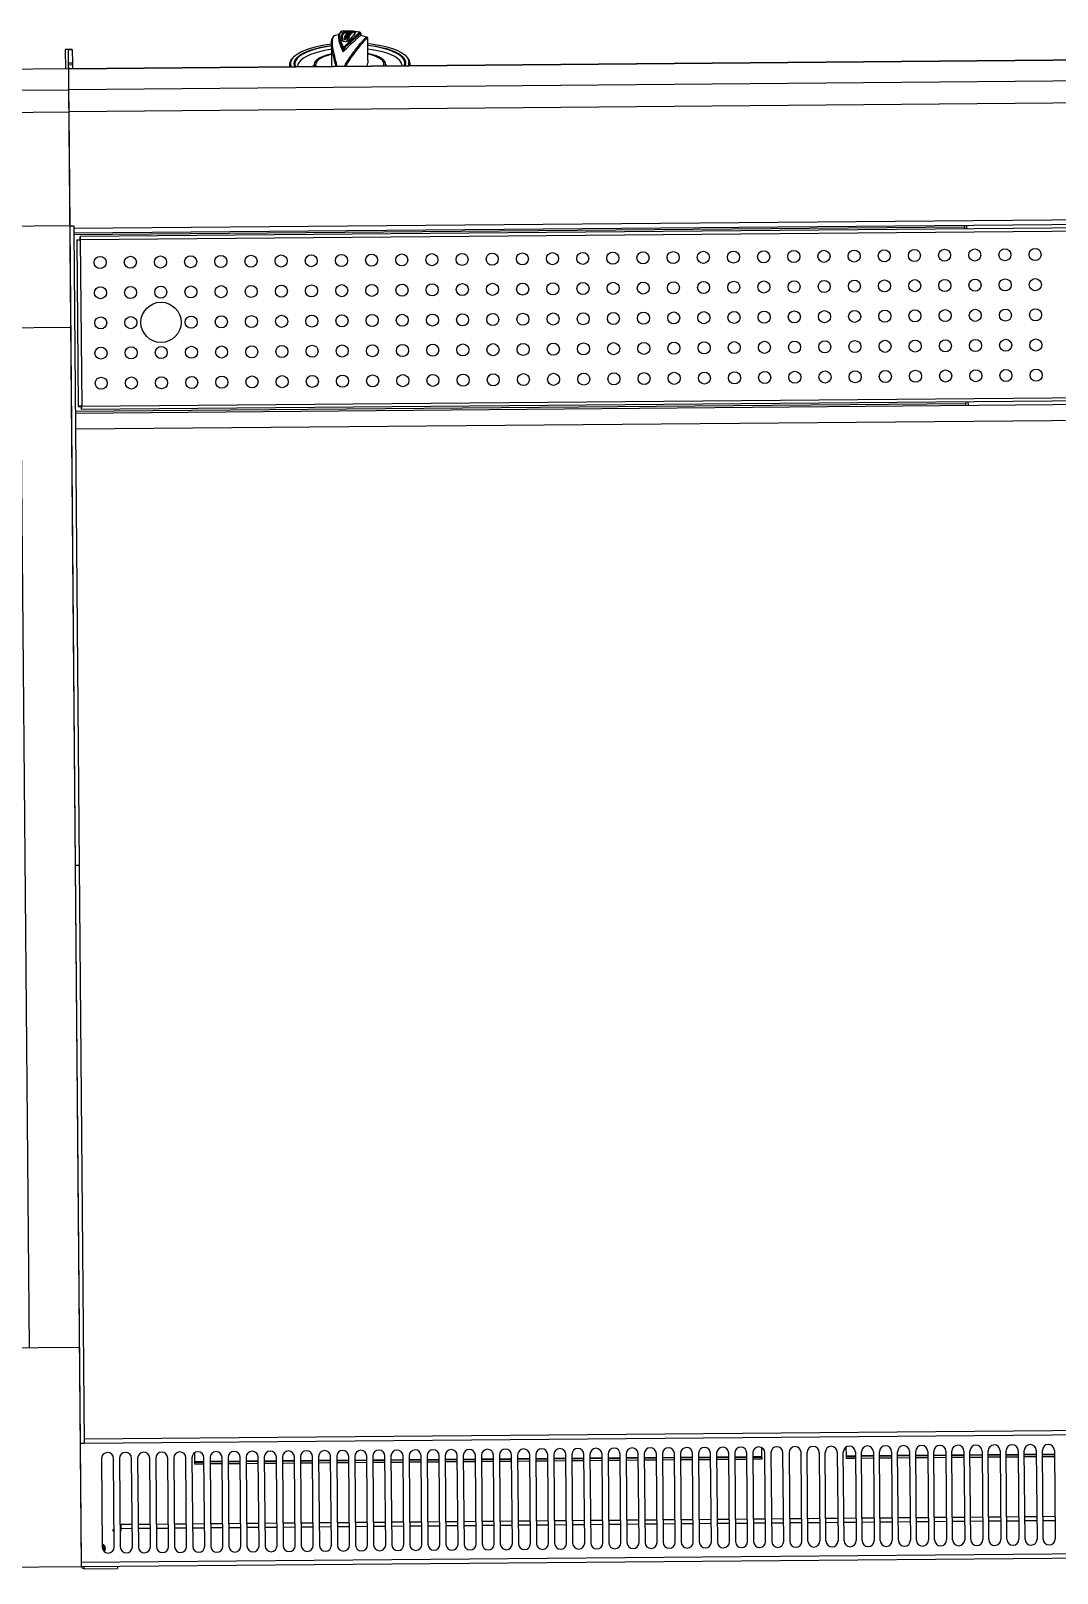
# Model space of a CAD drawing. Extents: x 306 to 2240, y 18 to 779.
# Drawn here: x 684.649 to 685.159, y 330.693 to 331.459 of the extents above; entities that cross this region are included whole.
import ezdxf

# ---------------------------------------------------------------- set-up
doc = ezdxf.new("R2010")
doc.units = 0
doc.header["$MEASUREMENT"] = 0
doc.layers.add('9-LAYOUT', color=8, linetype='Continuous')

# ---------------------------------------------------------------- blocks, each defined once
blk = doc.blocks.new('CHP')
at = {"layer": '9-LAYOUT'}
for p, q in [((0, -1), (720, -1)), ((0, -3.2), (720, -3.2)), ((718.55, -0.1), (702, -0.1)), ((702, -1), (702, -0.1)), ((718.55, -0.1), (718.55, -1)), ((720, -3.2), (720, -1)), ((720, -62.3), (720, -3.2)), ((235.5, -54.75), (235.5, -10.75)), ((241.5, -10.75), (241.5, -54.75)), ((244.5, -54.75), (244.5, -10.75)), ((250.5, -10.75), (250.5, -54.75)), ((253.5, -54.75), (253.5, -10.75)), ((259.5, -10.75), (259.5, -54.75)), ((262.5, -54.75), (262.5, -10.75)), ((268.5, -10.75), (268.5, -54.75)), ((271.5, -54.75), (271.5, -10.75)), ((277.5, -10.75), (277.5, -54.75)), ((280.5, -54.75), (280.5, -10.75)), ((286.5, -10.75), (286.5, -54.75)), ((289.5, -54.75), (289.5, -10.75)), ((295.5, -10.75), (295.5, -54.75)), ((298.5, -54.75), (298.5, -10.75)), ((304.5, -10.75), (304.5, -54.75)), ((307.5, -54.75), (307.5, -10.75)), ((313.5, -10.75), (313.5, -54.75)), ((316.5, -54.75), (316.5, -10.75)), ((322.5, -10.75), (322.5, -54.75)), ((325.5, -54.75), (325.5, -10.75)), ((331.5, -10.75), (331.5, -54.75)), ((334.5, -54.75), (334.5, -10.75)), ((340.5, -10.75), (340.5, -54.75)), ((343.5, -54.75), (343.5, -10.75)), ((349.5, -10.75), (349.5, -54.75)), ((352.5, -54.75), (352.5, -10.75)), ((358.5, -10.75), (358.5, -54.75)), ((361.5, -10.75), (361.5, -54.75)), ((367.5, -54.75), (367.5, -10.75)), ((370.5, -10.75), (370.5, -54.75)), ((376.5, -54.75), (376.5, -10.75)), ((379.5, -10.75), (379.5, -54.75)), ((385.5, -54.75), (385.5, -10.75)), ((388.5, -10.75), (388.5, -54.75)), ((394.5, -54.75), (394.5, -10.75)), ((397.5, -10.75), (397.5, -54.75)), ((403.5, -54.75), (403.5, -10.75)), ((406.5, -10.75), (406.5, -54.75)), ((412.5, -54.75), (412.5, -10.75)), ((415.5, -10.75), (415.5, -54.75)), ((421.5, -54.75), (421.5, -10.75)), ((424.5, -10.75), (424.5, -54.75)), ((430.5, -54.75), (430.5, -10.75)), ((433.5, -10.75), (433.5, -54.75)), ((439.5, -54.75), (439.5, -10.75)), ((442.5, -10.75), (442.5, -54.75)), ((448.5, -54.75), (448.5, -10.75)), ((451.5, -10.75), (451.5, -54.75)), ((457.5, -54.75), (457.5, -10.75)), ((460.5, -10.75), (460.5, -54.75)), ((466.5, -54.75), (466.5, -10.75)), ((469.5, -10.75), (469.5, -54.75)), ((475.5, -54.75), (475.5, -10.75)), ((478.5, -10.75), (478.5, -54.75)), ((484.5, -54.75), (484.5, -10.75)), ((487.5, -10.75), (487.5, -54.75)), ((493.5, -54.75), (493.5, -10.75)), ((496.5, -10.75), (496.5, -54.75)), ((502.5, -54.75), (502.5, -10.75)), ((505.5, -10.75), (505.5, -54.75)), ((511.5, -54.75), (511.5, -10.75)), ((514.5, -10.75), (514.5, -54.75)), ((520.5, -54.75), (520.5, -10.75)), ((523.5, -10.75), (523.5, -54.75)), ((529.5, -54.75), (529.5, -10.75)), ((532.5, -10.75), (532.5, -54.75)), ((538.5, -54.75), (538.5, -10.75)), ((541.5, -10.75), (541.5, -54.75)), ((547.5, -54.75), (547.5, -10.75)), ((550.5, -10.75), (550.5, -54.75)), ((556.5, -54.75), (556.5, -10.75)), ((559.5, -10.75), (559.5, -54.75)), ((565.5, -54.75), (565.5, -10.75)), ((568.5, -10.75), (568.5, -54.75)), ((574.5, -54.75), (574.5, -10.75)), ((577.5, -10.75), (577.5, -54.75)), ((583.5, -54.75), (583.5, -10.75)), ((586.5, -10.75), (586.5, -54.75)), ((592.5, -54.75), (592.5, -10.75)), ((595.5, -10.75), (595.5, -54.75)), ((601.5, -54.75), (601.5, -10.75)), ((604.5, -10.75), (604.5, -54.75)), ((610.5, -54.75), (610.5, -10.75)), ((613.5, -10.75), (613.5, -54.75)), ((619.5, -54.75), (619.5, -10.75)), ((622.5, -10.75), (622.5, -54.75)), ((628.5, -54.75), (628.5, -10.75)), ((631.5, -10.75), (631.5, -54.75)), ((637.5, -54.75), (637.5, -10.75)), ((640.5, -10.75), (640.5, -54.75)), ((646.5, -54.75), (646.5, -10.75)), ((649.5, -10.75), (649.5, -54.75)), ((655.5, -54.75), (655.5, -10.75)), ((658.5, -10.75), (658.5, -54.75)), ((664.5, -54.75), (664.5, -10.75)), ((667.5, -10.75), (667.5, -54.75)), ((673.5, -54.75), (673.5, -10.75)), ((676.5, -10.75), (676.5, -54.75)), ((682.5, -54.75), (682.5, -10.75)), ((685.5, -10.75), (685.5, -54.75)), ((691.5, -54.75), (691.5, -10.75)), ((694.5, -10.75), (694.5, -54.75)), ((700.5, -54.75), (700.5, -10.75)), ((703.5, -10.75), (703.5, -54.75)), ((709.5, -54.75), (709.5, -10.75)), ((235.5, -19.8), (241.5, -19.8)), ((241.5, -22), (235.5, -22)), ((244.5, -19.8), (250.5, -19.8)), ((250.5, -22), (244.5, -22)), ((253.5, -19.8), (259.5, -19.8)), ((259.5, -22), (253.5, -22)), ((262.5, -19.8), (268.5, -19.8)), ((268.5, -22), (262.5, -22)), ((271.5, -19.8), (277.5, -19.8)), ((277.5, -22), (271.5, -22)), ((280.5, -19.8), (286.5, -19.8)), ((286.5, -22), (280.5, -22)), ((289.5, -19.8), (295.5, -19.8)), ((295.5, -22), (289.5, -22)), ((298.5, -19.8), (304.5, -19.8)), ((304.5, -22), (298.5, -22)), ((307.5, -19.8), (313.5, -19.8)), ((313.5, -22), (307.5, -22)), ((316.5, -19.8), (322.5, -19.8)), ((322.5, -22), (316.5, -22)), ((325.5, -19.8), (331.5, -19.8)), ((331.5, -22), (325.5, -22)), ((334.5, -19.8), (340.5, -19.8)), ((340.5, -22), (334.5, -22)), ((343.5, -19.8), (349.5, -19.8)), ((349.5, -22), (343.5, -22)), ((352.5, -19.8), (358.5, -19.8)), ((358.5, -22), (352.5, -22)), ((361.5, -19.8), (367.5, -19.8)), ((367.5, -22), (361.5, -22)), ((370.5, -19.8), (376.5, -19.8)), ((376.5, -22), (370.5, -22)), ((379.5, -19.8), (385.5, -19.8)), ((385.5, -22), (379.5, -22)), ((388.5, -19.8), (394.5, -19.8)), ((394.5, -22), (388.5, -22)), ((397.5, -19.8), (403.5, -19.8)), ((403.5, -22), (397.5, -22)), ((406.5, -19.8), (412.5, -19.8)), ((412.5, -22), (406.5, -22)), ((415.5, -19.8), (421.5, -19.8)), ((421.5, -22), (415.5, -22)), ((424.5, -19.8), (430.5, -19.8)), ((430.5, -22), (424.5, -22)), ((433.5, -19.8), (439.5, -19.8)), ((439.5, -22), (433.5, -22)), ((442.5, -19.8), (448.5, -19.8)), ((448.5, -22), (442.5, -22)), ((451.5, -19.8), (457.5, -19.8)), ((457.5, -22), (451.5, -22)), ((460.5, -19.8), (466.5, -19.8)), ((466.5, -22), (460.5, -22)), ((469.5, -19.8), (475.5, -19.8)), ((475.5, -22), (469.5, -22)), ((478.5, -19.8), (484.5, -19.8)), ((484.5, -22), (478.5, -22)), ((487.5, -19.8), (493.5, -19.8)), ((493.5, -22), (487.5, -22)), ((496.5, -19.8), (502.5, -19.8)), ((502.5, -22), (496.5, -22)), ((505.5, -19.8), (511.5, -19.8)), ((511.5, -22), (505.5, -22)), ((514.5, -19.8), (520.5, -19.8)), ((520.5, -22), (514.5, -22)), ((523.5, -19.8), (529.5, -19.8)), ((529.5, -22), (523.5, -22)), ((532.5, -19.8), (538.5, -19.8)), ((538.5, -22), (532.5, -22)), ((541.5, -19.8), (547.5, -19.8)), ((547.5, -22), (541.5, -22)), ((550.5, -19.8), (556.5, -19.8)), ((556.5, -22), (550.5, -22)), ((559.5, -19.8), (565.5, -19.8)), ((565.5, -22), (559.5, -22)), ((568.5, -19.8), (574.5, -19.8)), ((574.5, -22), (568.5, -22)), ((577.5, -19.8), (583.5, -19.8)), ((583.5, -22), (577.5, -22)), ((586.5, -19.8), (592.5, -19.8)), ((592.5, -22), (586.5, -22)), ((595.5, -19.8), (601.5, -19.8)), ((601.5, -22), (595.5, -22)), ((604.5, -19.8), (610.5, -19.8)), ((610.5, -22), (604.5, -22)), ((613.5, -19.8), (619.5, -19.8)), ((619.5, -22), (613.5, -22)), ((622.5, -19.8), (628.5, -19.8)), ((628.5, -22), (622.5, -22)), ((631.5, -19.8), (637.5, -19.8)), ((637.5, -22), (631.5, -22)), ((640.5, -19.8), (646.5, -19.8)), ((646.5, -22), (640.5, -22)), ((649.5, -19.8), (655.5, -19.8)), ((655.5, -22), (649.5, -22)), ((658.5, -19.8), (664.5, -19.8)), ((664.5, -22), (658.5, -22)), ((667.5, -19.8), (673.5, -19.8)), ((673.5, -22), (667.5, -22)), ((676.5, -19.8), (682.5, -19.8)), ((682.5, -22), (676.5, -22)), ((685.5, -19.8), (691.5, -19.8)), ((691.5, -22), (685.5, -22)), ((694.5, -19.8), (700, -19.8)), ((700, -22), (694.5, -22)), ((700.5, -18.8), (700, -18.8)), ((700, -18.8), (700, -19.8)), ((700, -19.05), (700.5, -19.05)), ((700, -19.8), (700, -22)), ((704.08, -18.72), (703.5, -18.72)), ((703.5, -19.35), (704.08, -19.35)), ((704.08, -19.35), (704.08, -18.72)), ((235.5, -51.6), (241.5, -51.6)), ((235.5, -52.6), (241.5, -52.6)), ((235.5, -52.8), (241.5, -52.8)), ((244.5, -51.6), (250.5, -51.6)), ((244.5, -52.6), (250.5, -52.6)), ((244.5, -52.8), (250.5, -52.8)), ((253.5, -51.6), (259.5, -51.6)), ((253.5, -52.6), (259.5, -52.6)), ((253.5, -52.8), (259.5, -52.8)), ((262.5, -51.6), (268.5, -51.6)), ((262.5, -52.6), (268.5, -52.6)), ((262.5, -52.8), (268.5, -52.8)), ((271.5, -51.6), (277.5, -51.6)), ((271.5, -52.6), (277.5, -52.6)), ((271.5, -52.8), (277.5, -52.8)), ((280.5, -51.6), (286.5, -51.6)), ((280.5, -52.6), (286.5, -52.6)), ((280.5, -52.8), (286.5, -52.8)), ((289.5, -51.6), (295.5, -51.6)), ((289.5, -52.6), (295.5, -52.6)), ((289.5, -52.8), (295.5, -52.8)), ((298.5, -51.6), (304.5, -51.6)), ((298.5, -52.6), (304.5, -52.6)), ((298.5, -52.8), (304.5, -52.8)), ((307.5, -51.6), (313.5, -51.6)), ((307.5, -52.6), (313.5, -52.6)), ((307.5, -52.8), (313.5, -52.8)), ((316.5, -51.6), (322.5, -51.6)), ((316.5, -52.6), (322.5, -52.6)), ((316.5, -52.8), (322.5, -52.8)), ((325.5, -51.6), (331.5, -51.6)), ((325.5, -52.6), (331.5, -52.6)), ((325.5, -52.8), (331.5, -52.8)), ((334.5, -51.6), (339, -51.6)), ((339, -52.6), (334.5, -52.6)), ((334.5, -52.8), (339, -52.8)), ((339, -51.6), (339, -52.6)), ((339, -52.6), (339, -52.8)), ((339, -52.8), (339, -57.35)), ((381, -52.6), (381, -51.6)), ((381, -51.6), (385.5, -51.6)), ((385.5, -52.6), (381, -52.6)), ((381, -52.6), (381, -52.8)), ((381, -52.8), (381, -57.35)), ((381, -52.8), (385.5, -52.8)), ((388.5, -51.6), (394.5, -51.6)), ((388.5, -52.6), (394.5, -52.6)), ((388.5, -52.8), (394.5, -52.8)), ((397.5, -51.6), (403.5, -51.6)), ((397.5, -52.6), (403.5, -52.6)), ((397.5, -52.8), (403.5, -52.8)), ((406.5, -51.6), (412.5, -51.6)), ((406.5, -52.6), (412.5, -52.6)), ((406.5, -52.8), (412.5, -52.8)), ((415.5, -51.6), (421.5, -51.6)), ((415.5, -52.6), (421.5, -52.6)), ((415.5, -52.8), (421.5, -52.8)), ((424.5, -51.6), (430.5, -51.6)), ((424.5, -52.6), (430.5, -52.6)), ((424.5, -52.8), (430.5, -52.8)), ((433.5, -51.6), (439.5, -51.6)), ((433.5, -52.6), (439.5, -52.6)), ((433.5, -52.8), (439.5, -52.8)), ((442.5, -51.6), (448.5, -51.6)), ((442.5, -52.6), (448.5, -52.6)), ((442.5, -52.8), (448.5, -52.8)), ((451.5, -51.6), (457.5, -51.6)), ((451.5, -52.6), (457.5, -52.6)), ((451.5, -52.8), (457.5, -52.8)), ((460.5, -51.6), (466.5, -51.6)), ((460.5, -52.6), (466.5, -52.6)), ((460.5, -52.8), (466.5, -52.8)), ((469.5, -51.6), (475.5, -51.6)), ((469.5, -52.6), (475.5, -52.6)), ((469.5, -52.8), (475.5, -52.8)), ((478.5, -51.6), (484.5, -51.6)), ((478.5, -52.6), (484.5, -52.6)), ((478.5, -52.8), (484.5, -52.8)), ((487.5, -51.6), (493.5, -51.6)), ((487.5, -52.6), (493.5, -52.6)), ((487.5, -52.8), (493.5, -52.8)), ((496.5, -51.6), (502.5, -51.6)), ((496.5, -52.6), (502.5, -52.6)), ((496.5, -52.8), (502.5, -52.8)), ((505.5, -51.6), (511.5, -51.6)), ((505.5, -52.6), (511.5, -52.6)), ((505.5, -52.8), (511.5, -52.8)), ((514.5, -51.6), (520.5, -51.6)), ((514.5, -52.6), (520.5, -52.6)), ((514.5, -52.8), (520.5, -52.8)), ((523.5, -51.6), (529.5, -51.6)), ((523.5, -52.6), (529.5, -52.6)), ((523.5, -52.8), (529.5, -52.8)), ((532.5, -51.6), (538.5, -51.6)), ((532.5, -52.6), (538.5, -52.6)), ((532.5, -52.8), (538.5, -52.8)), ((541.5, -51.6), (547.5, -51.6)), ((541.5, -52.6), (547.5, -52.6)), ((541.5, -52.8), (547.5, -52.8)), ((550.5, -51.6), (556.5, -51.6)), ((550.5, -52.6), (556.5, -52.6)), ((550.5, -52.8), (556.5, -52.8)), ((559.5, -51.6), (565.5, -51.6)), ((559.5, -52.6), (565.5, -52.6)), ((559.5, -52.8), (565.5, -52.8)), ((568.5, -51.6), (574.5, -51.6)), ((568.5, -52.6), (574.5, -52.6)), ((568.5, -52.8), (574.5, -52.8)), ((577.5, -51.6), (583.5, -51.6)), ((577.5, -52.6), (583.5, -52.6)), ((577.5, -52.8), (583.5, -52.8)), ((586.5, -51.6), (592.5, -51.6)), ((586.5, -52.6), (592.5, -52.6)), ((586.5, -52.8), (592.5, -52.8)), ((595.5, -51.6), (601.5, -51.6)), ((595.5, -52.6), (601.5, -52.6)), ((595.5, -52.8), (601.5, -52.8)), ((604.5, -51.6), (610.5, -51.6)), ((604.5, -52.6), (610.5, -52.6)), ((604.5, -52.8), (610.5, -52.8)), ((613.5, -51.6), (619.5, -51.6)), ((613.5, -52.6), (619.5, -52.6)), ((613.5, -52.8), (619.5, -52.8)), ((622.5, -51.6), (628.5, -51.6)), ((622.5, -52.6), (628.5, -52.6)), ((622.5, -52.8), (628.5, -52.8)), ((631.5, -51.6), (637.5, -51.6)), ((631.5, -52.6), (637.5, -52.6)), ((631.5, -52.8), (637.5, -52.8)), ((640.5, -51.6), (646.5, -51.6)), ((640.5, -52.6), (646.5, -52.6)), ((640.5, -52.8), (646.5, -52.8)), ((649.5, -51.6), (655.5, -51.6)), ((649.5, -52.6), (655.5, -52.6)), ((649.5, -52.8), (655.5, -52.8)), ((658.5, -51.6), (663, -51.6)), ((663, -52.6), (658.5, -52.6)), ((658.5, -52.8), (663, -52.8)), ((663, -51.6), (663, -52.6)), ((663, -52.6), (663, -52.8)), ((663, -52.8), (663, -57.35)), ((2, -62.3), (718, -62.3)), ((2, -64.5), (718, -64.5)), ((718, -62.3), (720, -62.3)), ((718, -349.69), (718, -62.3)), ((720, -349.69), (720, -62.3)), ((718, -349.69), (720, -349.69)), ((718, -665.13), (718, -349.69)), ((720, -667.5), (720, -349.69)), ((2, -566.5), (718, -566.5)), ((718, -574.5), (2, -574.5)), ((274, -576.2), (274, -574.5)), ((275, -574.5), (275, -575.3)), ((5.07, -576.2), (714.93, -576.2)), ((714.8, -577.9), (5.2, -577.9)), ((275, -575.3), (718, -575.3)), ((275, -576.2), (275, -575.3)), ((714.8, -660.5), (714.8, -577.9)), ((714.93, -576.2), (714.93, -577.7)), ((716.5, -577.77), (715, -577.77)), ((716.5, -660.63), (716.5, -577.77)), ((2, -663.9), (718, -663.9)), ((2, -666.2), (718, -666.2)), ((5.07, -662.2), (714.93, -662.2)), ((5.2, -660.5), (714.8, -660.5)), ((273.8, -662.2), (273.8, -663.9)), ((274, -663.7), (274, -662.2)), ((274, -663.7), (275, -663.7)), ((274.95, -663.9), (275, -663.7)), ((275, -663.1), (275, -662.2)), ((275, -663.1), (275, -663.9)), ((275, -663.1), (718, -663.1)), ((714.93, -662.2), (714.93, -660.7)), ((716.5, -660.63), (715, -660.63)), ((718, -666.2), (718, -665.13)), ((718, -667.5), (718, -666.2)), ((720, -667.5), (718, -667.5)), ((720, -724.25), (720, -667.5)), ((0, -724.25), (720, -724.25)), ((720, -735.25), (720, -724.25)), ((0, -735.25), (720, -735.25)), ((720, -745.5), (720, -735.25)), ((0, -745.5), (720, -745.5)), ((0, -745.65), (720, -745.65)), ((550, -745.65), (550, -746.71)), ((552.05, -750.59), (552.42, -750.92)), ((562, -745.65), (562, -745.77)), ((562, -745.77), (562, -746.42)), ((570.95, -748.68), (570.95, -759.27)), ((589.08, -757.04), (589.08, -745.65)), ((597.86, -745.65), (598, -746.42)), ((598, -745.77), (598, -745.65)), ((598, -746.42), (598, -745.77)), ((608.02, -750.53), (608.09, -750.47)), ((610, -746.71), (610, -745.65)), ((718, -747.51), (718, -745.65)), ((718, -747.51), (720, -747.51)), ((718, -748.39), (718, -747.51)), ((718, -748.39), (720, -748.39)), ((718, -755.1), (718, -748.39)), ((720, -745.65), (720, -745.5)), ((720, -747.51), (720, -745.65)), ((720, -748.39), (720, -747.51)), ((720, -755.1), (720, -748.39)), ((580.85, -758.85), (580.81, -758.95)), ((582.86, -759.14), (580.85, -758.85)), ((580.85, -759.33), (580.85, -758.85)), ((583.31, -754.11), (583.31, -752.87)), ((718, -755.1), (720, -755.1)), ((718, -755.18), (718, -755.1)), ((718, -755.18), (720, -755.18)), ((720, -755.18), (720, -755.1)), ((571.43, -760.06), (574.43, -760.97)), ((574.28, -761.93), (574.59, -761.98)), ((574.38, -760.99), (574.38, -762.14)), ((574.38, -761.95), (574.38, -760.99)), ((574.38, -762.13), (574.38, -762.02)), ((574.92, -762.53), (574.77, -762.63)), ((574.92, -762.56), (577.31, -762.91)), ((577.35, -763.04), (577.3, -762.98)), ((577.46, -762.16), (577.61, -762.44)), ((577.69, -762.58), (577.69, -762.73)), ((577.69, -762.73), (577.69, -762.73)), ((578.33, -763.06), (578.33, -762.57)), ((578.33, -763.06), (578.37, -763.04)), ((580.46, -763.18), (578.33, -763.06)), ((578.57, -762.57), (578.37, -762.56)), ((578.37, -763.04), (578.37, -762.56)), ((578.37, -763.04), (579.91, -763.15)), ((578.57, -762.94), (578.57, -762.46)), ((579.91, -763.15), (578.57, -762.94)), ((578.57, -762.94), (578.58, -762.94)), ((578.78, -762.46), (578.58, -762.46)), ((578.58, -762.94), (578.58, -762.46)), ((578.58, -762.94), (580.24, -762.95)), ((578.82, -762.29), (578.78, -762.32)), ((578.78, -762.8), (578.78, -762.32)), ((578.78, -762.8), (578.82, -762.77)), ((580.24, -762.95), (578.78, -762.8)), ((579.04, -762.31), (578.82, -762.29)), ((578.82, -762.77), (578.82, -762.29)), ((578.82, -762.77), (580.84, -762.96)), ((580.83, -762.96), (578.95, -762.98)), ((578.95, -762.98), (580.47, -763.18)), ((579.04, -762.06), (579.04, -762.54)), ((579.07, -762.01), (579.06, -762.06)), ((579.07, -762.48), (579.07, -762.01)), ((579.28, -762.5), (579.27, -762.55)), ((579.53, -761.47), (579.53, -761.94)), ((579.56, -761.38), (579.54, -761.47)), ((579.56, -761.85), (579.56, -761.38)), ((579.96, -762.13), (579.8, -762.16)), ((579.93, -760.86), (579.89, -760.93)), ((579.89, -761.4), (579.89, -760.93)), ((582.16, -761.18), (579.89, -761.4)), ((579.89, -761.4), (579.93, -761.33)), ((580.6, -760.81), (579.93, -760.86)), ((579.93, -761.33), (579.93, -760.86)), ((579.93, -761.33), (580.66, -761.27)), ((579.96, -762.13), (579.96, -761.74)), ((579.97, -762.77), (579.97, -762.29)), ((580.1, -761.6), (580.1, -761.38)), ((580.31, -760.13), (580.26, -760.22)), ((580.26, -760.69), (580.26, -760.22)), ((580.26, -760.69), (580.31, -760.6)), ((580.86, -760.89), (580.26, -760.69)), ((580.31, -760.6), (580.31, -760.13)), ((580.31, -760.6), (582.17, -761.17)), ((580.4, -759.93), (580.36, -760.01)), ((580.36, -760.48), (580.36, -760.01)), ((580.36, -760.48), (580.4, -760.4)), ((582.49, -760.5), (580.36, -760.48)), ((580.38, -762.3), (580.38, -761.83)), ((580.6, -759.93), (580.4, -759.93)), ((580.4, -760.4), (580.4, -759.93)), ((580.4, -760.4), (581.93, -760.43)), ((580.47, -763.18), (580.46, -763.18)), ((580.47, -763.18), (580.47, -762.97)), ((580.61, -759.45), (580.6, -759.47)), ((580.6, -759.95), (580.6, -759.47)), ((580.6, -759.95), (580.61, -759.92)), ((581.93, -760.43), (580.6, -759.95)), ((580.81, -759.41), (580.61, -759.45)), ((580.61, -759.92), (580.61, -759.45)), ((580.61, -759.92), (582.26, -759.66)), ((580.66, -761.27), (580.66, -760.82)), ((580.66, -761.27), (580.86, -760.89)), ((581.13, -763.2), (580.67, -763.29)), ((580.81, -759.43), (580.81, -758.95)), ((580.81, -759.43), (580.85, -759.33)), ((582.26, -759.66), (580.81, -759.43)), ((580.84, -762.96), (580.83, -762.96)), ((580.84, -762.96), (580.84, -762.77)), ((580.85, -759.33), (582.86, -759.62)), ((581.05, -760.95), (580.89, -761.25)), ((580.89, -761.25), (581.76, -761.15)), ((580.89, -761.57), (580.89, -761.3)), ((582.86, -759.64), (580.98, -759.97)), ((580.98, -759.97), (582.5, -760.49)), ((581.2, -761.69), (581.02, -761.73)), ((581.02, -762.2), (581.02, -761.73)), ((581.11, -762.26), (581.02, -762.2)), ((581.03, -762.63), (581.03, -762.56)), ((581.76, -761.15), (581.05, -760.95)), ((581.13, -763.16), (583.84, -763.13)), ((581.27, -762.58), (581.27, -762.23)), ((582.17, -760.7), (581.51, -760.49)), ((581.52, -761.99), (581.52, -761.9)), ((581.76, -761.92), (581.76, -761.44)), ((582.5, -760.02), (581.89, -759.81)), ((582.17, -761.17), (582.16, -761.18)), ((582.17, -761.17), (582.17, -760.7)), ((582.5, -760.49), (582.49, -760.5)), ((582.5, -760.49), (582.5, -760.02)), ((582.86, -759.62), (582.86, -759.14)), ((582.86, -759.62), (582.86, -759.64)), ((583.2, -763.15), (583.52, -763.11)), ((583.23, -763.19), (583.71, -763.09)), ((583.9, -762.61), (584.13, -762.6)), ((584.03, -762.6), (583.9, -762.61)), ((585.24, -761.39), (587.26, -761.08)), ((585.4, -760.48), (585.4, -759.44)), ((586.81, -761.09), (586.96, -761.05))]:
    blk.add_line(p, q, dxfattribs=at)
at = {"layer": '9-LAYOUT', "flags": 128}
for points in [[(554.95, -751.23), (554.39, -750.79), (553.35, -749.77), (552.66, -748.71), (552.33, -747.64), (552.35, -746.55), (552.65, -745.65)], [(552.65, -747), (552.8, -748.03), (553.31, -749.08), (554.16, -750.11), (555.35, -751.09), (556.86, -752.03), (558.68, -752.9), (560.77, -753.69), (563.11, -754.4), (565.68, -755.01), (568.43, -755.52), (570.95, -755.87)], [(552.8, -751.08), (553.13, -751.34), (554.63, -752.33), (556.44, -753.25), (558.54, -754.1), (560.89, -754.86), (563.48, -755.54), (566.27, -756.11), (569.23, -756.57), (570.95, -756.78)], [(554, -745.65), (554.06, -746.35), (554.44, -747.39), (555.17, -748.41), (556.25, -749.39), (557.66, -750.32), (559.38, -751.18), (561.39, -751.98), (563.65, -752.68), (566.14, -753.29), (568.83, -753.8), (570.95, -754.1)], [(570.95, -756.13), (569.73, -755.98), (566.86, -755.52), (564.17, -754.95), (561.68, -754.29), (559.43, -753.52), (557.45, -752.68), (555.76, -751.77), (554.95, -751.23)], [(562, -746.42), (562.14, -745.67), (562.14, -745.65)], [(562.57, -745.65), (562.43, -745.97), (562.32, -746.44)], [(562.87, -748.22), (563.1, -748.5), (564.01, -749.3), (565.24, -750.05), (566.76, -750.73), (568.55, -751.32), (570.57, -751.83), (570.95, -751.91)], [(563.28, -745.65), (563.22, -745.77), (563, -746.61), (563.14, -747.45), (563.63, -748.28), (564.47, -749.07), (565.63, -749.81), (567.1, -750.49), (568.83, -751.09), (570.81, -751.6), (570.95, -751.63)], [(589.08, -754.1), (589.67, -754.02), (592.44, -753.58), (595.04, -753.02), (597.43, -752.37), (599.57, -751.62), (601.45, -750.79), (603.03, -749.89), (604.29, -748.94), (605.21, -747.94), (605.78, -746.91), (606, -745.87), (606, -745.65)], [(589.08, -751.62), (589.46, -751.54), (591.41, -751.02), (593.11, -750.41), (594.54, -749.72), (595.66, -748.97), (596.45, -748.17), (596.9, -747.34), (596.99, -746.5), (596.72, -745.66), (596.72, -745.65)], [(589.08, -755.86), (589.71, -755.79), (592.56, -755.35), (595.25, -754.81), (597.74, -754.16), (599.99, -753.42), (601.99, -752.6), (603.7, -751.71), (605.1, -750.75), (606.18, -749.75), (606.91, -748.71), (607.29, -747.65), (607.35, -746.89)], [(589.08, -751.9), (589.54, -751.81), (591.55, -751.29), (593.32, -750.69), (594.83, -750.01), (596.05, -749.26), (596.94, -748.46), (597.49, -747.63), (597.69, -746.91)], [(589.08, -756.78), (591.43, -756.48), (594.35, -755.99), (597.1, -755.4), (599.64, -754.7), (601.94, -753.92), (603.98, -753.05), (605.72, -752.12), (607.16, -751.12), (607.77, -750.58)], [(605.21, -751.11), (604.76, -751.43), (603.18, -752.37), (601.3, -753.24), (599.14, -754.03), (596.73, -754.73), (594.11, -755.33), (591.29, -755.83), (589.08, -756.13)], [(597.69, -746.53), (597.55, -745.92), (597.43, -745.65)], [(597.69, -746.91), (597.7, -746.78), (597.69, -746.53)], [(607.35, -745.65), (607.55, -746.18), (607.71, -747.26), (607.5, -748.34), (606.93, -749.4), (606.02, -750.44), (605.21, -751.11)], [(607.35, -746.89), (607.32, -746.58), (607.05, -745.65)]]:
    blk.add_lwpolyline(points, dxfattribs=at)
at = {"layer": '9-LAYOUT'}
for centre, radius in [((240, -589.2), 3), ((255, -589.2), 3), ((270, -589.2), 3), ((285, -589.2), 3), ((300, -589.2), 3), ((315, -589.2), 3), ((330, -589.2), 3), ((345, -589.2), 3), ((360, -589.2), 3), ((375, -589.2), 3), ((390, -589.2), 3), ((405, -589.2), 3), ((420, -589.2), 3), ((435, -589.2), 3), ((450, -589.2), 3), ((465, -589.2), 3), ((480, -589.2), 3), ((495, -589.2), 3), ((510, -589.2), 3), ((525, -589.2), 3), ((540, -589.2), 3), ((555, -589.2), 3), ((570, -589.2), 3), ((585, -589.2), 3), ((600, -589.2), 3), ((615, -589.2), 3), ((630, -589.2), 3), ((645, -589.2), 3), ((660, -589.2), 3), ((675, -589.2), 3), ((690, -589.2), 3), ((705, -589.2), 3), ((240, -604.2), 3), ((255, -604.2), 3), ((270, -604.2), 3), ((285, -604.2), 3), ((300, -604.2), 3), ((315, -604.2), 3), ((330, -604.2), 3), ((345, -604.2), 3), ((360, -604.2), 3), ((375, -604.2), 3), ((390, -604.2), 3), ((405, -604.2), 3), ((420, -604.2), 3), ((435, -604.2), 3), ((450, -604.2), 3), ((465, -604.2), 3), ((480, -604.2), 3), ((495, -604.2), 3), ((510, -604.2), 3), ((525, -604.2), 3), ((540, -604.2), 3), ((555, -604.2), 3), ((570, -604.2), 3), ((585, -604.2), 3), ((600, -604.2), 3), ((615, -604.2), 3), ((630, -604.2), 3), ((645, -604.2), 3), ((660, -604.2), 3), ((675, -604.2), 3), ((690, -604.2), 3), ((705, -604.2), 3), ((675, -619.2), 10), ((240, -619.2), 3), ((255, -619.2), 3), ((270, -619.2), 3), ((285, -619.2), 3), ((300, -619.2), 3), ((315, -619.2), 3), ((330, -619.2), 3), ((345, -619.2), 3), ((360, -619.2), 3), ((375, -619.2), 3), ((390, -619.2), 3), ((405, -619.2), 3), ((420, -619.2), 3), ((435, -619.2), 3), ((450, -619.2), 3), ((465, -619.2), 3), ((480, -619.2), 3), ((495, -619.2), 3), ((510, -619.2), 3), ((525, -619.2), 3), ((540, -619.2), 3), ((555, -619.2), 3), ((570, -619.2), 3), ((585, -619.2), 3), ((600, -619.2), 3), ((615, -619.2), 3), ((630, -619.2), 3), ((645, -619.2), 3), ((660, -619.2), 3), ((690, -619.2), 3), ((705, -619.2), 3), ((240, -634.2), 3), ((255, -634.2), 3), ((270, -634.2), 3), ((285, -634.2), 3), ((300, -634.2), 3), ((315, -634.2), 3), ((330, -634.2), 3), ((345, -634.2), 3), ((360, -634.2), 3), ((375, -634.2), 3), ((390, -634.2), 3), ((405, -634.2), 3), ((420, -634.2), 3), ((435, -634.2), 3), ((450, -634.2), 3), ((465, -634.2), 3), ((480, -634.2), 3), ((495, -634.2), 3), ((510, -634.2), 3), ((525, -634.2), 3), ((540, -634.2), 3), ((555, -634.2), 3), ((570, -634.2), 3), ((585, -634.2), 3), ((600, -634.2), 3), ((615, -634.2), 3), ((630, -634.2), 3), ((645, -634.2), 3), ((660, -634.2), 3), ((675, -634.2), 3), ((690, -634.2), 3), ((705, -634.2), 3), ((240, -649.2), 3), ((255, -649.2), 3), ((270, -649.2), 3), ((285, -649.2), 3), ((300, -649.2), 3), ((315, -649.2), 3), ((330, -649.2), 3), ((345, -649.2), 3), ((360, -649.2), 3), ((375, -649.2), 3), ((390, -649.2), 3), ((405, -649.2), 3), ((420, -649.2), 3), ((435, -649.2), 3), ((450, -649.2), 3), ((465, -649.2), 3), ((480, -649.2), 3), ((495, -649.2), 3), ((510, -649.2), 3), ((525, -649.2), 3), ((540, -649.2), 3), ((555, -649.2), 3), ((570, -649.2), 3), ((585, -649.2), 3), ((600, -649.2), 3), ((615, -649.2), 3), ((630, -649.2), 3), ((645, -649.2), 3), ((660, -649.2), 3), ((675, -649.2), 3), ((690, -649.2), 3), ((705, -649.2), 3)]:
    blk.add_circle(centre, radius, dxfattribs=at)
for centre, radius, start, end in [((238.5, -10.75), 3, 0, 180), ((247.5, -10.75), 3, 0, 180), ((256.5, -10.75), 3, 0, 180), ((265.5, -10.75), 3, 0, 180), ((274.5, -10.75), 3, 0, 180), ((283.5, -10.75), 3, 0, 180), ((292.5, -10.75), 3, 0, 180), ((301.5, -10.75), 3, 0, 180), ((310.5, -10.75), 3, 0, 180), ((319.5, -10.75), 3, 0, 180), ((328.5, -10.75), 3, 0, 180), ((337.5, -10.75), 3, 0, 180), ((346.5, -10.75), 3, 0, 180), ((355.5, -10.75), 3, 0, 180), ((364.5, -10.75), 3, 0, 180), ((373.5, -10.75), 3, 0, 180), ((382.5, -10.75), 3, 0, 180), ((391.5, -10.75), 3, 0, 180), ((400.5, -10.75), 3, 0, 180), ((409.5, -10.75), 3, 0, 180), ((418.5, -10.75), 3, 0, 180), ((427.5, -10.75), 3, 0, 180), ((436.5, -10.75), 3, 0, 180), ((445.5, -10.75), 3, 0, 180), ((454.5, -10.75), 3, 0, 180), ((463.5, -10.75), 3, 0, 180), ((472.5, -10.75), 3, 0, 180), ((481.5, -10.75), 3, 0, 180), ((490.5, -10.75), 3, 0, 180), ((499.5, -10.75), 3, 0, 180), ((508.5, -10.75), 3, 0, 180), ((517.5, -10.75), 3, 0, 180), ((526.5, -10.75), 3, 0, 180), ((535.5, -10.75), 3, 0, 180), ((544.5, -10.75), 3, 0, 180), ((553.5, -10.75), 3, 0, 180), ((562.5, -10.75), 3, 0, 180), ((571.5, -10.75), 3, 0, 180), ((580.5, -10.75), 3, 0, 180), ((589.5, -10.75), 3, 0, 180), ((598.5, -10.75), 3, 0, 180), ((607.5, -10.75), 3, 0, 180), ((616.5, -10.75), 3, 0, 180), ((625.5, -10.75), 3, 0, 180), ((634.5, -10.75), 3, 0, 180), ((643.5, -10.75), 3, 0, 180), ((652.5, -10.75), 3, 0, 180), ((661.5, -10.75), 3, 0, 180), ((670.5, -10.75), 3, 0, 180), ((679.5, -10.75), 3, 0, 180), ((688.5, -10.75), 3, 0, 180), ((697.5, -10.75), 3, 0, 180), ((706.5, -10.75), 3, 0, 180), ((710, -10.1), 2.1, 133.26962, 256.22585), ((710, -10.1), 1.5, 134.22986, 250.52878), ((238.5, -54.75), 3, 180, 0), ((247.5, -54.75), 3, 180, 0), ((256.5, -54.75), 3, 180, 0), ((265.5, -54.75), 3, 180, 0), ((274.5, -54.75), 3, 180, 0), ((283.5, -54.75), 3, 180, 0), ((292.5, -54.75), 3, 180, 0), ((301.5, -54.75), 3, 180, 0), ((310.5, -54.75), 3, 180, 0), ((319.5, -54.75), 3, 180, 0), ((328.5, -54.75), 3, 180, 0), ((337.5, -54.75), 3, 180, 0), ((346.5, -54.75), 3, 180, 0), ((355.5, -54.75), 3, 180, 0), ((364.5, -54.75), 3, 180, 0), ((373.5, -54.75), 3, 180, 0), ((382.5, -54.75), 3, 180, 0), ((391.5, -54.75), 3, 180, 0), ((400.5, -54.75), 3, 180, 0), ((409.5, -54.75), 3, 180, 0), ((418.5, -54.75), 3, 180, 0), ((427.5, -54.75), 3, 180, 0), ((436.5, -54.75), 3, 180, 0), ((445.5, -54.75), 3, 180, 0), ((454.5, -54.75), 3, 180, 0), ((463.5, -54.75), 3, 180, 0), ((472.5, -54.75), 3, 180, 0), ((481.5, -54.75), 3, 180, 0), ((490.5, -54.75), 3, 180, 0), ((499.5, -54.75), 3, 180, 0), ((508.5, -54.75), 3, 180, 0), ((517.5, -54.75), 3, 180, 0), ((526.5, -54.75), 3, 180, 0), ((535.5, -54.75), 3, 180, 0), ((544.5, -54.75), 3, 180, 0), ((553.5, -54.75), 3, 180, 0), ((562.5, -54.75), 3, 180, 0), ((571.5, -54.75), 3, 180, 0), ((580.5, -54.75), 3, 180, 0), ((589.5, -54.75), 3, 180, 0), ((598.5, -54.75), 3, 180, 0), ((607.5, -54.75), 3, 180, 0), ((616.5, -54.75), 3, 180, 0), ((625.5, -54.75), 3, 180, 0), ((634.5, -54.75), 3, 180, 0), ((643.5, -54.75), 3, 180, 0), ((652.5, -54.75), 3, 180, 0), ((661.5, -54.75), 3, 180, 0), ((670.5, -54.75), 3, 180, 0), ((679.5, -54.75), 3, 180, 0), ((688.5, -54.75), 3, 180, 0), ((697.5, -54.75), 3, 180, 0), ((706.5, -54.75), 3, 180, 0), ((554.51, -746.67), 4.47, 166.86123, 233.9964), ((555.14, -747.17), 4.56, 160.57941, 239.11094), ((556.09, -747.06), 3.44, 155.79094, 178.89517), ((564.71, -746.68), 2.4, 174.32842, 219.94906), ((605.15, -747.18), 4.3, 307.71339, 20.83044), ((605.48, -746.65), 4.47, 308.14536, 12.89255), ((583.7, -758.46), 0.255, 183.12205, 287.04033), ((574.88, -762.14), 0.5, 179.51181, 257.77949), ((580.69, -763.03), 0.252, 210.00635, 266.59633)]:
    blk.add_arc(centre, radius, start, end, dxfattribs=at)
for points, knots in [([(718.55, -0.1), (718.74, -0.12), (719.12, -0.16), (719.59, -0.5), (719.85, -0.81), (719.89, -1), (719.89, -1)], [0, 0, 0, 0, 0.332105, 0.664208, 0.996325, 1, 1, 1, 1]), ([(714.93, -576.2), (714.92, -576.22), (714.9, -576.27), (714.86, -576.67), (714.83, -577.23), (714.81, -577.67), (714.8, -577.9)], [0, 0, 0, 0, 0.25, 0.500003, 0.750003, 1, 1, 1, 1]), ([(714.93, -577.7), (714.92, -577.7), (714.9, -577.71), (714.86, -577.75), (714.83, -577.82), (714.81, -577.87), (714.8, -577.9)], [0, 0, 0, 0, 0.250012, 0.499999, 0.75, 1, 1, 1, 1]), ([(714.8, -577.9), (715.02, -577.89), (715.47, -577.86), (716.03, -577.83), (716.42, -577.8), (716.47, -577.78), (716.5, -577.77)], [0, 0, 0, 0, 0.250007, 0.5000056, 0.750002, 1, 1, 1, 1]), ([(714.8, -577.9), (714.83, -577.89), (714.88, -577.86), (714.94, -577.83), (714.99, -577.8), (715, -577.78), (715, -577.77)], [0, 0, 0, 0, 0.250073, 0.500032, 0.750045, 1, 1, 1, 1]), ([(273.92, -663.9), (273.93, -663.89), (273.96, -663.86), (273.99, -663.79), (274, -663.73), (274, -663.7)], [0, 0, 0, 0, 0.142857, 0.57147, 1, 1, 1, 1]), ([(716.5, -660.63), (716.47, -660.62), (716.42, -660.59), (716.03, -660.56), (715.47, -660.53), (715.02, -660.51), (714.8, -660.5)], [0, 0, 0, 0, 0.249998, 0.4999944, 0.749993, 1, 1, 1, 1]), ([(715, -660.63), (715, -660.62), (714.99, -660.59), (714.94, -660.56), (714.88, -660.53), (714.83, -660.51), (714.8, -660.5)], [0, 0, 0, 0, 0.249955, 0.499968, 0.749927, 1, 1, 1, 1]), ([(714.8, -660.5), (714.81, -660.72), (714.83, -661.17), (714.86, -661.73), (714.9, -662.12), (714.92, -662.17), (714.93, -662.2)], [0, 0, 0, 0, 0.249998, 0.499999, 0.749997, 1, 1, 1, 1]), ([(714.8, -660.5), (714.81, -660.52), (714.83, -660.58), (714.86, -660.64), (714.9, -660.69), (714.92, -660.69), (714.93, -660.7)], [0, 0, 0, 0, 0.25, 0.500001, 0.749988, 1, 1, 1, 1]), ([(571.02, -748.68), (571, -748.55), (570.81, -747.47), (571.31, -746.5), (571.74, -745.65)], [0, 0, 0, 0, 0.123547, 1, 1, 1, 1]), ([(582.66, -745.65), (582.27, -746.34), (581.24, -748.16), (579.45, -750.76), (577.48, -753.45), (575.68, -755.72), (574.12, -757.58), (572.86, -758.99), (571.96, -759.84), (571.51, -760.19), (571.44, -760.06), (571.43, -760.04)], [0, 0, 0, 0, 0.078877, 0.206722, 0.334558, 0.459853, 0.585126, 0.713421, 0.841716, 0.972683, 1, 1, 1, 1]), ([(571.82, -759.15), (572.04, -758.93), (572.55, -758.45), (573.76, -757.11), (575.31, -755.28), (577.09, -753.05), (579.05, -750.41), (580.77, -747.93), (581.75, -746.23), (582.08, -745.65)], [0, 0, 0, 0, 0.131933, 0.292659, 0.445166, 0.601866, 0.757225, 0.916731, 1, 1, 1, 1]), ([(586.96, -761.05), (587.17, -761.02), (587.74, -760.93), (588.34, -760.09), (588.73, -758.66), (588.75, -756.67), (588.44, -754.26), (587.84, -751.39), (587.12, -748.51), (586.6, -746.48), (586.39, -745.65)], [0, 0, 0, 0, 0.078137, 0.214916, 0.355852, 0.489583, 0.627047, 0.76357, 0.903773, 1, 1, 1, 1]), ([(586.81, -745.65), (587, -746.39), (587.49, -748.29), (588.19, -751.04), (588.79, -753.85), (589.11, -756.26), (589.08, -758.17), (588.82, -759.45), (588.43, -759.85), (588.31, -759.98)], [0, 0, 0, 0, 0.103484, 0.265967, 0.432768, 0.592285, 0.756136, 0.91934, 1, 1, 1, 1]), ([(574.38, -762.13), (574.44, -762.1), (574.57, -762.03), (575.28, -761.4), (576.39, -760.4), (577.9, -759.05), (579.75, -757.39), (581.59, -755.73), (582.83, -754.56), (583.31, -754.11)], [0, 0, 0, 0, 0.149558, 0.303244, 0.453003, 0.607223, 0.753964, 0.904531, 1, 1, 1, 1]), ([(583.31, -752.87), (582.56, -753.61), (581.04, -755.11), (579, -757.01), (577.23, -758.62), (575.88, -759.84), (574.96, -760.63), (574.52, -760.98), (574.45, -760.98), (574.43, -760.98)], [0, 0, 0, 0, 0.156645, 0.317532, 0.474276, 0.636032, 0.78535, 0.939002, 1, 1, 1, 1]), ([(574.61, -761.97), (574.63, -761.96), (574.71, -761.92), (575.12, -761.55), (575.86, -760.89), (576.89, -759.97), (578.18, -758.82), (579.7, -757.45), (581.4, -755.92), (582.64, -754.76), (583.26, -754.17)], [0, 0, 0, 0, 0.053267, 0.187946, 0.323647, 0.458202, 0.593603, 0.728801, 0.863776, 1, 1, 1, 1]), ([(583.17, -755.09), (582.87, -755.36), (581.84, -756.34), (580.17, -757.87), (578.34, -759.53), (576.81, -760.91), (575.7, -761.89), (575.07, -762.45), (574.96, -762.51), (574.92, -762.53)], [0, 0, 0, 0, 0.06716, 0.233505, 0.404124, 0.57371, 0.748405, 0.917868, 1, 1, 1, 1]), ([(577.3, -762.98), (577.21, -762.91), (577.01, -762.75), (577.16, -762.17), (577.7, -761.31), (578.71, -760.12), (579.82, -759.08), (580.44, -758.49)], [0, 0, 0, 0, 0.153777, 0.354938, 0.54811, 0.747091, 1, 1, 1, 1]), ([(580.48, -758.5), (579.96, -759), (578.97, -759.95), (578.03, -761.05), (577.5, -761.88), (577.35, -762.48), (577.57, -762.65), (577.69, -762.73)], [0, 0, 0, 0, 0.219965, 0.410798, 0.607429, 0.800882, 1, 1, 1, 1]), ([(580.44, -758.49), (580.51, -758.43), (580.71, -758.26), (581.16, -758.05), (581.77, -757.92), (582.39, -757.91), (582.95, -758.01), (583.4, -758.22), (583.68, -758.46), (583.75, -758.64), (583.77, -758.71)], [0, 0, 0, 0, 0.089597, 0.234175, 0.375027, 0.511526, 0.645261, 0.779067, 0.915619, 1, 1, 1, 1]), ([(580.69, -758.3), (580.69, -758.33), (580.69, -758.39), (580.66, -758.45), (580.6, -758.5), (580.53, -758.51), (580.47, -758.5), (580.44, -758.49), (580.44, -758.49)], [0, 0, 0, 0, 0.196729, 0.393524, 0.590279, 0.787055, 0.955841, 1, 1, 1, 1]), ([(583.77, -758.71), (583.89, -759.2), (584.13, -760.2), (583.99, -761.41), (583.46, -762.35), (582.57, -763.03), (581.61, -763.14), (581.13, -763.2)], [0, 0, 0, 0, 0.195759, 0.397039, 0.592875, 0.794515, 1, 1, 1, 1]), ([(583.31, -754.11), (583.31, -754.16), (583.3, -754.3), (583.27, -754.6), (583.22, -754.87), (583.18, -755.04), (583.17, -755.08), (583.17, -755.09)], [0, 0, 0, 0, 0.156877, 0.393733, 0.827042, 0.995528, 1, 1, 1, 1]), ([(583.52, -763.11), (583.62, -763.11), (584.11, -763.08), (584.64, -762.55), (585.03, -761.52), (584.96, -760.04), (584.48, -758.2), (583.81, -756.5), (583.31, -755.4), (583.17, -755.09)], [0, 0, 0, 0, 0.044694, 0.225119, 0.400693, 0.581579, 0.753745, 0.930464, 1, 1, 1, 1]), ([(583.45, -758.48), (583.43, -758.42), (583.39, -758.3), (583.28, -758.2), (583.22, -758.16)], [0, 0, 0, 0, 0.519915, 1, 1, 1, 1]), ([(583.26, -754.17), (583.57, -754.82), (584.18, -756.11), (584.83, -757.82), (585.24, -759.32), (585.37, -760.57), (585.23, -761.57), (584.89, -762), (584.73, -762.21)], [0, 0, 0, 0, 0.166933, 0.333075, 0.500504, 0.666441, 0.832951, 1, 1, 1, 1]), ([(585.35, -759.44), (585.36, -759.19), (585.38, -758.5), (584.97, -756.94), (584.28, -755), (583.61, -753.54), (583.31, -752.87)], [0, 0, 0, 0, 0.169114, 0.457671, 0.753924, 1, 1, 1, 1]), ([(583.31, -754.11), (583.55, -754.61), (584.16, -755.89), (584.89, -757.75), (585.38, -759.57), (585.43, -761.01), (585.24, -761.88), (584.91, -762.12), (584.86, -762.16)], [0, 0, 0, 0, 0.131008, 0.332444, 0.538989, 0.744511, 0.956127, 1, 1, 1, 1]), ([(583.69, -760.13), (583.7, -760.06), (583.76, -759.59), (583.59, -758.99), (583.45, -758.48)], [0, 0, 0, 0, 0.1498312, 1, 1, 1, 1]), ([(570.96, -759.27), (570.96, -759.3), (570.92, -759.62), (571.12, -759.64), (571.41, -759.55), (571.77, -759.19), (571.82, -759.15)], [0, 0, 0, 0, 0.040083, 0.480142, 0.93329, 1, 1, 1, 1]), ([(570.98, -758.96), (570.98, -759.01), (570.94, -759.24), (570.95, -759.47), (571.05, -759.9), (571.31, -760.02), (571.42, -760.06)], [0, 0, 0, 0, 0.110409, 0.504543, 0.804889, 1, 1, 1, 1]), ([(577.69, -762.73), (577.68, -762.76), (577.68, -762.83), (577.63, -762.92), (577.56, -763), (577.47, -763.04), (577.4, -763.05), (577.36, -763.04), (577.35, -763.04)], [0, 0, 0, 0, 0.19448, 0.38895, 0.583458, 0.777964, 0.956075, 1, 1, 1, 1]), ([(580.67, -763.29), (580.54, -763.29), (580.28, -763.29), (579.71, -763.26), (579.09, -763.23), (578.49, -763.18), (577.98, -763.14), (577.58, -763.09), (577.41, -763.06), (577.36, -763.05), (577.35, -763.04)], [0, 0, 0, 0, 0.1437981, 0.287725, 0.4264433, 0.5590382, 0.6891791, 0.8213644, 0.9589746, 1, 1, 1, 1]), ([(577.69, -762.58), (577.73, -762.59), (577.81, -762.61), (578.06, -762.64), (578.27, -762.66), (578.33, -762.67)], [0, 0, 0, 0, 0.416539, 0.833644, 1, 1, 1, 1]), ([(577.69, -762.73), (577.69, -762.73), (577.73, -762.73), (577.88, -762.74), (578.11, -762.75), (578.3, -762.77), (578.33, -762.77)], [0, 0, 0, 0, 0.121188, 0.517907, 0.896845, 1, 1, 1, 1]), ([(579.93, -762.8), (579.8, -762.79), (579.55, -762.77), (579.26, -762.7), (579.08, -762.62), (579.02, -762.54), (579.06, -762.5), (579.07, -762.48)], [0, 0, 0, 0, 0.224043, 0.449967, 0.654519, 0.876354, 1, 1, 1, 1]), ([(579.53, -761.86), (579.46, -761.87), (579.29, -761.89), (579.14, -761.95), (579.09, -761.99), (579.07, -762.01)], [0, 0, 0, 0, 0.2760805, 0.7451189, 1, 1, 1, 1]), ([(579.07, -762.48), (579.11, -762.45), (579.19, -762.39), (579.47, -762.33), (579.81, -762.29), (580.13, -762.29), (580.32, -762.3), (580.38, -762.3)], [0, 0, 0, 0, 0.231142, 0.464419, 0.671704, 0.893162, 1, 1, 1, 1]), ([(579.27, -762.58), (579.3, -762.61), (579.35, -762.66), (579.56, -762.72), (579.78, -762.75), (579.92, -762.76), (579.97, -762.77)], [0, 0, 0, 0, 0.316094, 0.60959, 0.875268, 1, 1, 1, 1]), ([(580.34, -762.35), (580.24, -762.35), (580.03, -762.34), (579.74, -762.36), (579.5, -762.4), (579.34, -762.45), (579.3, -762.49), (579.28, -762.5)], [0, 0, 0, 0, 0.214893, 0.431497, 0.627814, 0.858317, 1, 1, 1, 1]), ([(579.54, -761.94), (579.54, -761.91), (579.53, -761.89), (579.55, -761.86), (579.56, -761.85)], [0, 0, 0, 0, 0.760596, 1, 1, 1, 1]), ([(579.8, -762.16), (579.75, -762.14), (579.62, -762.09), (579.57, -762.02), (579.54, -761.99)], [0, 0, 0, 0, 0.418135, 1, 1, 1, 1]), ([(579.89, -761.18), (579.87, -761.19), (579.75, -761.22), (579.63, -761.29), (579.58, -761.35), (579.56, -761.38)], [0, 0, 0, 0, 0.124497, 0.62574, 1, 1, 1, 1]), ([(579.56, -761.85), (579.58, -761.83), (579.63, -761.76), (579.8, -761.67), (580, -761.62), (580.1, -761.6)], [0, 0, 0, 0, 0.251177, 0.646295, 1, 1, 1, 1]), ([(579.77, -761.87), (579.76, -761.89), (579.73, -761.95), (579.78, -762.04), (579.9, -762.1), (579.96, -762.13)], [0, 0, 0, 0, 0.252138, 0.615661, 1, 1, 1, 1]), ([(580.84, -761.63), (580.73, -761.63), (580.52, -761.62), (580.23, -761.66), (579.99, -761.72), (579.83, -761.79), (579.79, -761.85), (579.77, -761.87)], [0, 0, 0, 0, 0.216813, 0.435583, 0.62851, 0.841196, 1, 1, 1, 1]), ([(581.25, -762.63), (581.21, -762.66), (581.13, -762.72), (580.84, -762.78), (580.49, -762.82), (580.17, -762.82), (579.99, -762.81), (579.93, -762.8)], [0, 0, 0, 0, 0.235392, 0.473181, 0.681012, 0.893735, 1, 1, 1, 1]), ([(580.38, -761.83), (580.25, -761.82), (580.1, -761.81), (579.97, -761.82), (579.96, -761.82)], [0, 0, 0, 0, 0.913074, 1, 1, 1, 1]), ([(579.97, -762.77), (580.07, -762.77), (580.27, -762.78), (580.56, -762.77), (580.79, -762.73), (580.96, -762.68), (581.01, -762.64), (581.03, -762.63)], [0, 0, 0, 0, 0.209501, 0.420048, 0.616016, 0.831387, 1, 1, 1, 1]), ([(580.1, -761.6), (580.16, -761.59), (580.33, -761.57), (580.61, -761.55), (580.81, -761.57), (580.89, -761.57)], [0, 0, 0, 0, 0.251693, 0.690887, 1, 1, 1, 1]), ([(581.04, -762.58), (581.04, -762.57), (581.05, -762.54), (580.96, -762.47), (580.77, -762.41), (580.54, -762.37), (580.39, -762.36), (580.34, -762.35)], [0, 0, 0, 0, 0.103727, 0.365667, 0.629336, 0.868134, 1, 1, 1, 1]), ([(581.02, -761.94), (580.99, -761.93), (580.89, -761.9), (580.65, -761.86), (580.46, -761.84), (580.38, -761.83)], [0, 0, 0, 0, 0.209984, 0.681273, 1, 1, 1, 1]), ([(580.38, -762.3), (580.5, -762.32), (580.75, -762.34), (581.05, -762.41), (581.23, -762.49), (581.29, -762.57), (581.26, -762.61), (581.25, -762.63)], [0, 0, 0, 0, 0.22374, 0.448003, 0.667587, 0.877269, 1, 1, 1, 1]), ([(580.84, -762.85), (581.32, -762.8), (582.25, -762.7), (583.12, -762.03), (583.65, -761.21), (583.68, -760.46), (583.69, -760.13)], [0, 0, 0, 0, 0.273902, 0.528852, 0.791387, 1, 1, 1, 1]), ([(581.53, -761.92), (581.54, -761.91), (581.55, -761.86), (581.45, -761.78), (581.25, -761.69), (581.03, -761.65), (580.89, -761.64), (580.84, -761.63)], [0, 0, 0, 0, 0.105492, 0.385727, 0.647218, 0.881337, 1, 1, 1, 1]), ([(580.89, -761.57), (581.02, -761.58), (581.27, -761.61), (581.55, -761.69), (581.73, -761.8), (581.78, -761.91), (581.75, -761.98), (581.73, -762)], [0, 0, 0, 0, 0.2198104, 0.4417298, 0.6376667, 0.8523122, 1, 1, 1, 1]), ([(581.02, -762.2), (581.11, -762.19), (581.3, -762.15), (581.46, -762.07), (581.5, -762.01), (581.52, -761.99)], [0, 0, 0, 0, 0.3744852, 0.7506272, 1, 1, 1, 1]), ([(581.73, -762), (581.69, -762.05), (581.62, -762.13), (581.38, -762.21), (581.19, -762.24), (581.11, -762.26)], [0, 0, 0, 0, 0.401138, 0.742773, 1, 1, 1, 1]), ([(581.16, -762.68), (581.36, -762.66), (582.04, -762.59), (582.85, -762.14), (583.49, -761.32), (583.78, -760.59), (583.69, -760.04), (583.68, -759.96)], [0, 0, 0, 0, 0.122255, 0.402573, 0.675482, 0.956683, 1, 1, 1, 1]), ([(581.75, -761.44), (581.75, -761.43), (581.77, -761.37), (581.68, -761.29), (581.56, -761.25), (581.54, -761.24)], [0, 0, 0, 0, 0.215467, 0.838569, 1, 1, 1, 1]), ([(583.82, -763.07), (583.86, -763.07), (584.17, -763.01), (584.51, -762.81), (584.7, -762.54), (584.74, -762.48)], [0, 0, 0, 0, 0.116002, 0.800233, 1, 1, 1, 1]), ([(586.89, -761.12), (586.99, -761.12), (587.21, -761.1), (587.38, -760.98), (587.48, -760.92)], [0, 0, 0, 0, 0.454485, 1, 1, 1, 1]), ([(587.59, -760.86), (587.71, -760.81), (587.97, -760.69), (588.13, -760.44), (588.23, -760.31)], [0, 0, 0, 0, 0.45869, 1, 1, 1, 1])]:
    blk.add_open_spline(points, degree=3, knots=knots, dxfattribs=at)
blk = doc.blocks.new('CZG7-18')
at = {"layer": '9-LAYOUT'}
for p, q in [((-360, 0), (0, 0)), ((-360, -754.18), (-360, 0)), ((0, -754.18), (0, 0)), ((-360, -109), (0, -109)), ((-335, -616), (-335, -109)), ((-25, -616), (-25, -109)), ((-335, -509), (-25, -509)), ((-360, -616), (0, -616)), ((-360, -666.5), (0, -666.5)), ((0, -723.26), (-360, -723.26)), ((0, -734.25), (-360, -734.25)), ((-360, -744.65), (0, -744.65)), ((-358.5, -754.18), (-358.5, -744.65)), ((-1.5, -754.18), (-1.5, -744.65)), ((-360, -754.18), (-358.5, -754.18)), ((-1.5, -754.18), (0, -754.18))]:
    blk.add_line(p, q, dxfattribs=at)

msp = doc.modelspace()

# ---------------------------------------------------------------- block references
at = {"layer": '9-LAYOUT', "xscale": 0.001, "yscale": 0.001, "zscale": 0.001, "rotation": 180.4935123276697}
for name, p in [('CHP', (685.39365, 330.70083)), ('CZG7-18', (684.31368, 330.69253))]:
    msp.add_blockref(name, p, dxfattribs=at)

doc.saveas('drawing.dxf')
